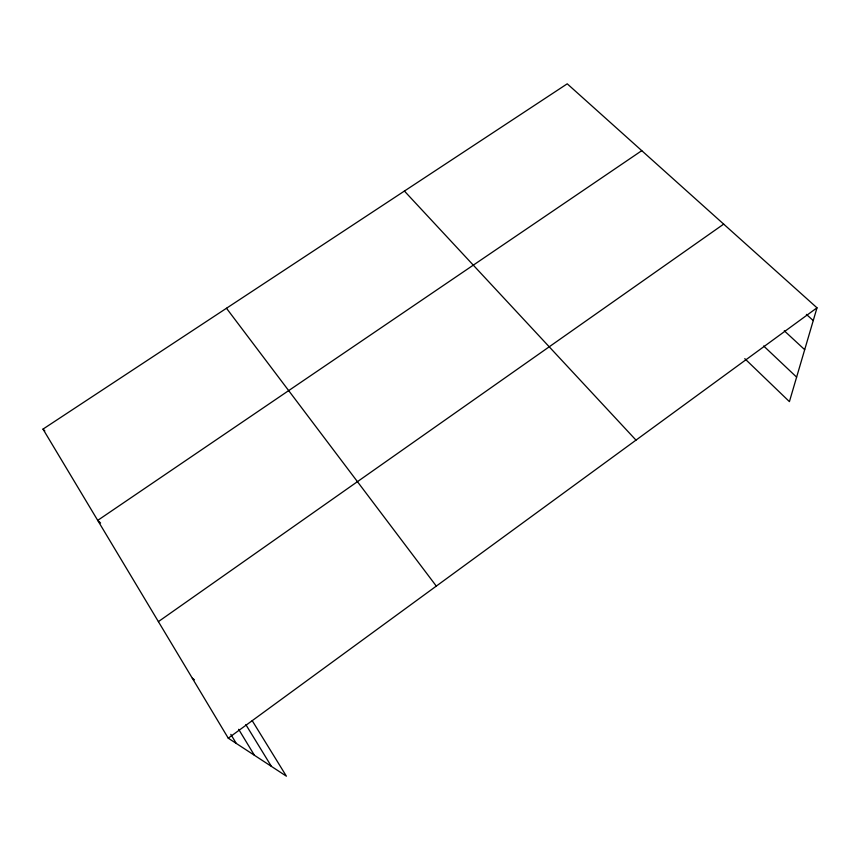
<?xml version="1.0" encoding="UTF-8"?>
<svg xmlns="http://www.w3.org/2000/svg" width="860" height="860" viewBox="0 0 860 860"><rect width="100%" height="100%" fill="white"/><g stroke="black" fill="none" stroke-linecap="round" stroke-linejoin="round"><path stroke-width="1.29" d="M252.206 720.669L286.401 776.182L228.255 738.181L43 429.108L567.234 83.818L817 307.815L789.415 401.631L744.771 358.652M228.255 738.181L817 307.815M158.391 621.63L723.679 224.127M641.764 150.661L97.707 520.386L100.588 523.009M192.307 678.217L194.435 679.798M806.4 314.394L813.248 320.587M784.277 330.788L804.691 349.687M763.648 345.978L796.618 377.142M43 429.108L44.838 430.914M404.404 191.06L636.002 440.127M226.481 308.256L436.31 586.101M245.831 724.604L271.394 766.367M238.65 729.301L254.42 755.284M230.813 734.365L236.274 743.427"/></g></svg>
